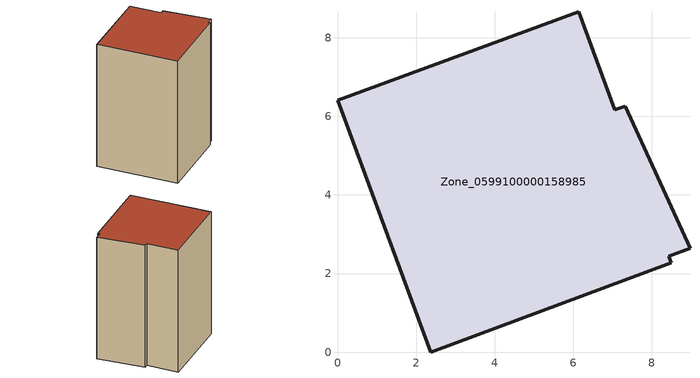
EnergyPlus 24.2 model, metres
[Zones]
Zone_0599100000158985
 floor ground (C_G): 2.37,0 0,6.41 6.14,8.66 7.06,6.16 7.32,6.26 8.97,2.64 8.44,2.44 8.5,2.27 z0
 wall outside (C_F): 0,6.41 2.37,0 8.5,2.27 8.44,2.44 8.97,2.64 7.32,6.26 7.06,6.16 6.14,8.66 0,6.41 z0:10.92
 roof outside (C_R): 8.97,2.64 7.32,6.26 7.06,6.16 6.14,8.66 0,6.41 2.37,0 8.5,2.27 8.44,2.44 z10.92
[BUILDING]
Pand.0599100000158985: North Axis=0; Terrain=City; Loads Convergence Tolerance Value=0.04; Temperature Convergence Tolerance Value=0.4; Solar Distribution=FullExterior; Maximum Number of Warmup Days=25; Minimum Number of Warmup Days=1
[Site:Location]
Rotterdam.The.Hague.AP_ZH_NLD Design_Conditions: Latitude=51.96; Longitude=4.45; Time Zone=1; Elevation=-4.5
[SITE:GROUNDTEMPERATURE:BUILDINGSURFACE]
18, 18, 18, 18, 18, 18, 18, 18, 18, 18, 18, 18
[MATERIAL] Thermal Absorptance=0.9; Solar Absorptance=0.7; Visible Absorptance=0.7
Name | Roughness | Thickness | Conductivity | Density | Specific Heat
G.TC.1946 | MediumSmooth | 0.15 | 1 | 540 | 1210
F.TC.1946 | Rough | 0.3 | 0.857143 | 1920 | 840
R.TC.1946 | MediumRough | 0.2 | 0.909091 | 1500 | 1000
[CONSTRUCTION]
C_G: G.TC.1946
C_F: F.TC.1946
C_R: R.TC.1946
[ZONE]
Zone_0599100000158985: Type=1; Multiplier=1; Ceiling Height=Autocalculate; Volume=Autocalculate; Floor Area=autocalculate; Part of Total Floor Area=Yes
[ZONEINFILTRATION:DESIGNFLOWRATE]
Infil_Zone_0599100000158985: Zone or ZoneList or Space or SpaceList=Zone_0599100000158985; Schedule=AlwaysOn; Design Flow Rate Calculation Method=Flow/Area; Flow Rate per Floor Area=0.003; Constant Term Coefficient=1; Temperature Term Coefficient=0; Velocity Term Coefficient=0; Velocity Squared Term Coefficient=0
[HVACTEMPLATE:ZONE:IDEALLOADSAIRSYSTEM]
Zone_0599100000158985: Maximum Heating Supply Air Temperature=50; Minimum Cooling Supply Air Temperature=13; Maximum Heating Supply Air Humidity Ratio=0.0156; Minimum Cooling Supply Air Humidity Ratio=0.0077; Heating Limit=NoLimit; Cooling Limit=NoLimit; Dehumidification Control Type=ConstantSensibleHeatRatio; Cooling Sensible Heat Ratio=0.7; Dehumidification Setpoint=60; Humidification Control Type=None; Humidification Setpoint=30; Outdoor Air Method=None; Outdoor Air Flow Rate per Person=0.00944; Outdoor Air Flow Rate per Zone Floor Area=0; Outdoor Air Flow Rate per Zone=0; Demand Controlled Ventilation Type=None; Outdoor Air Economizer Type=NoEconomizer; Heat Recovery Type=None; Sensible Heat Recovery Effectiveness=0.7; Latent Heat Recovery Effectiveness=0.65
[ZONECONTROL:THERMOSTAT]
ThermostatControl_Zone_0599100000158985: Zone or ZoneList=Zone_0599100000158985; Control Type Schedule=DualSetpointControlType; Control 1=Thermostat_Zone_0599100000158985; Temperature Difference Between Cutout And Setpoint=0
[THERMOSTATSETPOINT:DUALSETPOINT]
Thermostat_Zone_0599100000158985: Heating Setpoint Temperature Schedule=HeatingSetpoint_Zone_0599100000158985; Cooling Setpoint Temperature Schedule=CoolingSetpoint_Zone_0599100000158985
[SCHEDULE:COMPACT]
HeatingSetpoint_Zone_0599100000158985: Through: 12/31, For: AllDays, Until: 24:00, 21
CoolingSetpoint_Zone_0599100000158985: Through: 12/31, For: AllDays, Until: 24:00, 24
DualSetpointControlType: Through: 12/31, For: AllDays, Until: 24:00, 4
AlwaysOn: Through: 12/31, For: AllDays, Until: 24:00, 1
